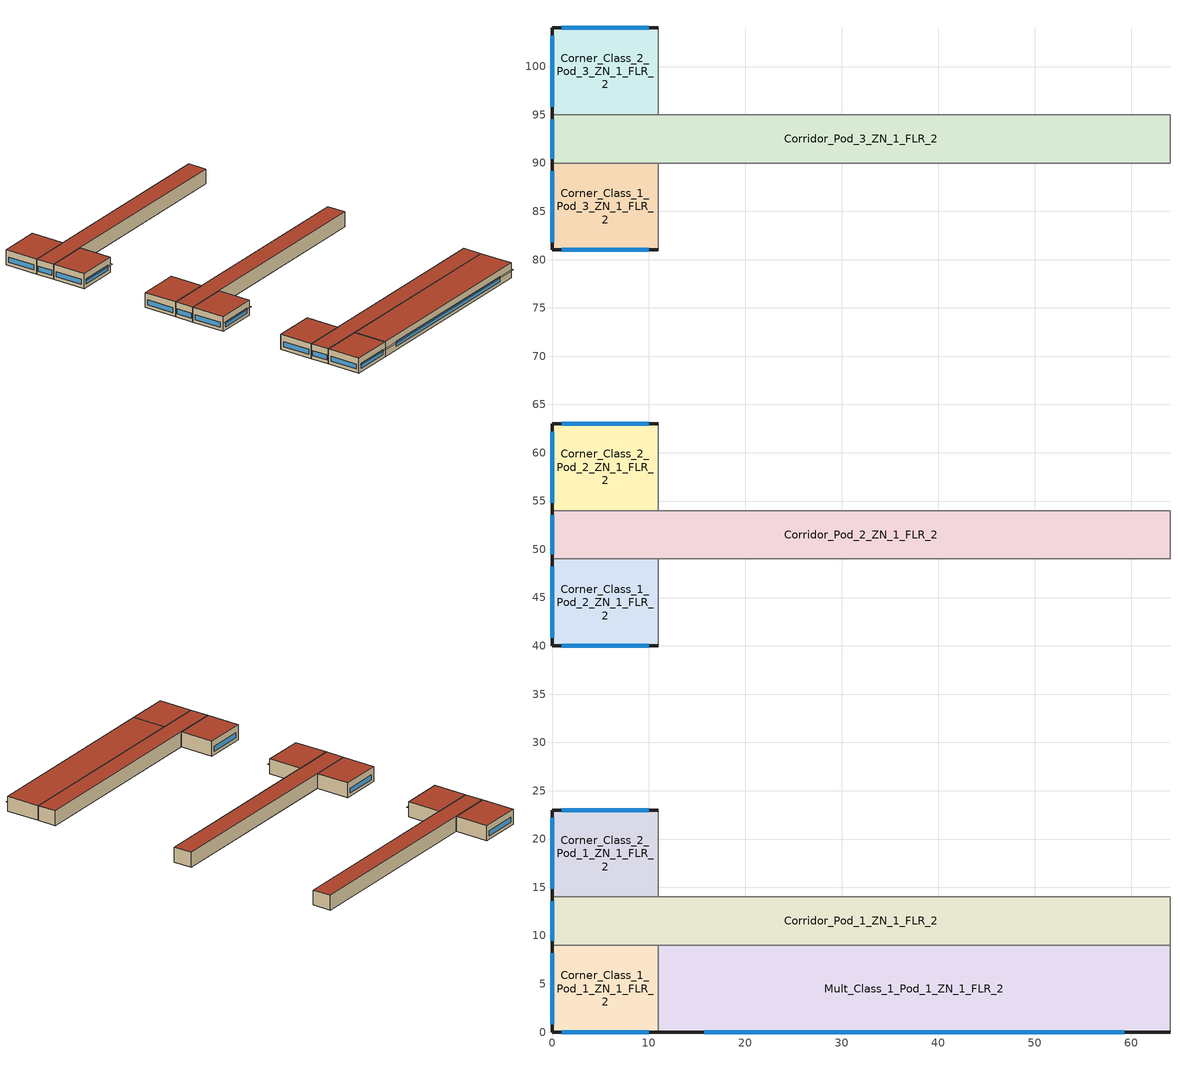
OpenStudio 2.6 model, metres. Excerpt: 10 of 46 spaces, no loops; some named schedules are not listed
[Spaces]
Corner_Class_2_Pod_3_ZN_1_FLR_2
 floor to Corner_Class_2_Pod_3_ZN_1_FLR_1: 11,104 11,95 0,95 0,104 z4
 wall outside (BTAP-Ext-Wall-Mass:U-0.315-:{ "cond"=>0.29} adj ext wall insulation): 11,104 0,104 0,95 z4:8
 wall to Corridor_Pod_3_ZN_1_FLR_2: 0,95 11,95 z4:8
 wall to Mult_Class_2_Pod_3_ZN_1_FLR_2: 11,95 11,104 z4:8
 window: 10,104 1,104 / 0,103.18 0,95.82 z4.91:6.23
 roof outside (BTAP-Ext-Roof-Metal:U-0.193-:{ "cond"=>0.164} adj roof insulation): 11,95 11,104 0,104 0,95 z8
Corridor_Pod_1_ZN_1_FLR_2
 floor to Corridor_Pod_1_ZN_1_FLR_1: 64,14 64,9 0,9 0,14 z4
 wall outside (BTAP-Ext-Wall-Mass:U-0.315-:{ "cond"=>0.29} adj ext wall insulation): 0,14 0,9 z4:8
 wall to Corner_Class_1_Pod_1_ZN_1_FLR_2: 0,9 11,9 z4:8
 wall to Mult_Class_1_Pod_1_ZN_1_FLR_2: 11,9 64,9 z4:8
 wall to Corner_Class_2_Pod_1_ZN_1_FLR_2: 11,14 0,14 z4:8
 wall to Lobby_ZN_1_FLR_2: 64,9 64,14 z4:8
 wall to Mult_Class_2_Pod_1_ZN_1_FLR_2: 64,14 11,14 z4:8
 window: 0,13.53 0,9.47 z4.91:6.23
 roof outside (BTAP-Ext-Roof-Metal:U-0.193-:{ "cond"=>0.164} adj roof insulation): 64,9 64,14 0,14 0,9 z8
Corner_Class_1_Pod_3_ZN_1_FLR_2
 floor to Corner_Class_1_Pod_3_ZN_1_FLR_1: 11,90 11,81 0,81 0,90 z4
 wall outside (BTAP-Ext-Wall-Mass:U-0.315-:{ "cond"=>0.29} adj ext wall insulation): 0,90 0,81 11,81 z4:8
 wall to Mult_Class_1_Pod_3_ZN_1_FLR_2: 11,81 11,90 z4:8
 wall to Corridor_Pod_3_ZN_1_FLR_2: 11,90 0,90 z4:8
 window: 1,81 10,81 / 0,89.18 0,81.82 z4.91:6.23
 roof outside (BTAP-Ext-Roof-Metal:U-0.193-:{ "cond"=>0.164} adj roof insulation): 11,81 11,90 0,90 0,81 z8
Corner_Class_2_Pod_1_ZN_1_FLR_2
 floor to Corner_Class_2_Pod_1_ZN_1_FLR_1: 11,23 11,14 0,14 0,23 z4
 wall outside (BTAP-Ext-Wall-Mass:U-0.315-:{ "cond"=>0.29} adj ext wall insulation): 11,23 0,23 0,14 z4:8
 wall to Mult_Class_2_Pod_1_ZN_1_FLR_2: 11,14 11,23 z4:8
 window: 10,23 1,23 / 0,22.18 0,14.82 z4.91:6.23
 roof outside (BTAP-Ext-Roof-Metal:U-0.193-:{ "cond"=>0.164} adj roof insulation): 11,14 11,23 0,23 0,14 z8
Corner_Class_1_Pod_1_ZN_1_FLR_2
 floor to Corner_Class_1_Pod_1_ZN_1_FLR_1: 11,9 11,0 0,0 0,9 z4
 wall outside (BTAP-Ext-Wall-Mass:U-0.315-:{ "cond"=>0.29} adj ext wall insulation): 0,9 0,0 11,0 z4:8
 wall to Mult_Class_1_Pod_1_ZN_1_FLR_2: 11,0 11,9 z4:8
 window: 1,0 10,0 / 0,8.18 0,0.82 z4.91:6.23
 roof outside (BTAP-Ext-Roof-Metal:U-0.193-:{ "cond"=>0.164} adj roof insulation): 11,0 11,9 0,9 0,0 z8
Corridor_Pod_3_ZN_1_FLR_2
 floor to Corridor_Pod_3_ZN_1_FLR_1: 64,95 64,90 0,90 0,95 z4
 wall outside (BTAP-Ext-Wall-Mass:U-0.315-:{ "cond"=>0.29} adj ext wall insulation): 0,95 0,90 z4:8
 wall to Mult_Class_2_Pod_3_ZN_1_FLR_2: 64,95 11,95 z4:8
 wall to Bathrooms_ZN_1_FLR_2: 64,90 64,95 z4:8
 wall to Mult_Class_1_Pod_3_ZN_1_FLR_2: 11,90 64,90 z4:8
 window: 0,94.53 0,90.47 z4.91:6.23
 roof outside (BTAP-Ext-Roof-Metal:U-0.193-:{ "cond"=>0.164} adj roof insulation): 64,90 64,95 0,95 0,90 z8
Corner_Class_1_Pod_2_ZN_1_FLR_2
 floor to Corner_Class_1_Pod_2_ZN_1_FLR_1: 11,49 11,40 0,40 0,49 z4
 wall outside (BTAP-Ext-Wall-Mass:U-0.315-:{ "cond"=>0.29} adj ext wall insulation): 0,49 0,40 11,40 z4:8
 wall to Corridor_Pod_2_ZN_1_FLR_2: 11,49 0,49 z4:8
 wall to Mult_Class_1_Pod_2_ZN_1_FLR_2: 11,40 11,49 z4:8
 window: 1,40 10,40 / 0,48.18 0,40.82 z4.91:6.23
 roof outside (BTAP-Ext-Roof-Metal:U-0.193-:{ "cond"=>0.164} adj roof insulation): 11,40 11,49 0,49 0,40 z8
Corridor_Pod_2_ZN_1_FLR_2
 floor to Corridor_Pod_2_ZN_1_FLR_1: 64,54 64,49 0,49 0,54 z4
 wall outside (BTAP-Ext-Wall-Mass:U-0.315-:{ "cond"=>0.29} adj ext wall insulation): 0,54 0,49 z4:8
 wall to Mult_Class_1_Pod_2_ZN_1_FLR_2: 11,49 64,49 z4:8
 wall to Main_Corridor_ZN_1_FLR_2: 64,49 64,54 z4:8
 wall to Mult_Class_2_Pod_2_ZN_1_FLR_2: 64,54 11,54 z4:8
 wall to Corner_Class_2_Pod_2_ZN_1_FLR_2: 11,54 0,54 z4:8
 window: 0,53.53 0,49.47 z4.91:6.23
 roof outside (BTAP-Ext-Roof-Metal:U-0.193-:{ "cond"=>0.164} adj roof insulation): 64,49 64,54 0,54 0,49 z8
Mult_Class_1_Pod_1_ZN_1_FLR_2
 floor to Mult_Class_1_Pod_1_ZN_1_FLR_1: 64,9 64,0 11,0 11,9 z4
 wall outside (BTAP-Ext-Wall-Mass:U-0.315-:{ "cond"=>0.29} adj ext wall insulation): 11,0 64,0 z4:8
 wall to Lobby_ZN_1_FLR_2: 64,0 64,9 z4:8
 window: 15.75,0 59.25,0 z4.9:6.22
 roof outside (BTAP-Ext-Roof-Metal:U-0.193-:{ "cond"=>0.164} adj roof insulation): 64,0 64,9 11,9 11,0 z8
Corner_Class_2_Pod_2_ZN_1_FLR_2
 floor to Corner_Class_2_Pod_2_ZN_1_FLR_1: 11,63 11,54 0,54 0,63 z4
 wall outside (BTAP-Ext-Wall-Mass:U-0.315-:{ "cond"=>0.29} adj ext wall insulation): 11,63 0,63 0,54 z4:8
 wall to Mult_Class_2_Pod_2_ZN_1_FLR_2: 11,54 11,63 z4:8
 window: 10,63 1,63 / 0,62.18 0,54.82 z4.91:6.23
 roof outside (BTAP-Ext-Roof-Metal:U-0.193-:{ "cond"=>0.164} adj roof insulation): 11,54 11,63 0,63 0,54 z8
shading: 10.97,0 0.03,0 0.03,-0.56 10.97,-0.56 z6.37; 10.97,81 0.03,81 0.03,80.44 10.97,80.44 z6.37; 63.97,0 11.03,0 11.03,-0.56 63.97,-0.56 z6.36; 10.97,40 0.03,40 0.03,39.44 10.97,39.44 z6.37
[Site]
Victoria Intl AP: Latitude {deg}=48.647; Longitude {deg}=-123.426; Time Zone {hr}=-8; Elevation {m}=19.5; Terrain=City
[Building]
SecondarySchool-CAN_BC_Victoria.Intl.AP.717990_CWEC2016.epw created: 2019-07-24 20:31:23 +0000: North Axis {deg}=0; Default Construction Set=BTAP-Mass at hdd = 2850.0 adj ext wall insulation adj roof insulation; Standards Number of Stories=2; Standards Number of Above Ground Stories=2; Standards Building Type=NECB2017_SecondarySchool
[ClimateZones]
Climate Zone Institution Name 1=ASHRAE; Climate Zone Document Name 1=ANSI/ASHRAE Standard 169; Climate Zone Document Year 1=2006; Climate Zone Institution Name 2=CEC; Climate Zone Document Name 2=California Climate Zone Descriptions; Climate Zone Document Year 2=1995
[Site:WaterMainsTemperature]
Calculation Method=Correlation; Annual Average Outdoor Air Temperature {C}=10.0917; Maximum Difference In Monthly Average Outdoor Air Temperatures {deltaC}=12.6
[Site:GroundTemperature:BuildingSurface]
19.527, 19.502, 19.536, 19.598, 20.002, 21.64, 22.225, 22.375, 21.449, 20.121, 19.802, 19.633
[SizingPeriod:DesignDay] Barometric Pressure {Pa}=101091; Sky Clearness=0; Rain Indicator=0; Snow Indicator=0; Day of Month=21; Daylight Saving Time Indicator=0; Humidity Indicating Type=Wetbulb; Dry-Bulb Temperature Range Modifier Type=DefaultMultipliers
Name | Maximum Dry-Bulb Temperature {C} | Daily Dry-Bulb Temperature Range {deltaC} | Humidity Indicating Conditions at Maximum Dry-Bulb | Wind Speed {m/s} | Wind Direction {deg} | Month | Day Type | Solar Model Indicator | ASHRAE Taub | ASHRAE Taud
Victoria Intl AP Ann Htg 99.6% Condns DB | -4 | 0 | -4 | 3.8 | 250 | 12 | WinterDesignDay | ASHRAEClearSky
Victoria Intl AP Ann Clg .4% Condns DB=>MWB | 26.7 | 10.1 | 17.7 | 2.8 | 120 | 7 | SummerDesignDay | ASHRAETau | 0.349 | 2.532
[Material:NoMass] Roughness=Smooth; Thermal Absorptance=0.9; Solar Absorptance=0.7
Name | Thermal Resistance {m2-K/W} | Visible Absorptance
Typical Carpet Pad | 0.21648 | 0.8
Typical Insulation 1 | 4.14482 | 0.7
Typical Insulation 2 | 2.90366 | 0.7
Typical Insulation 3 | 5.18133 | 0.7
Typical Carpet Pad 2 | 1.25503 | 0.8
Typical Carpet Pad 3 | 1.69459 | 0.8
Typical Insulation 4 | 0.476173 | 0.7
Typical Insulation 5 | 0.47619 | 0.7
Typical Insulation 6 R-18.04_R-value 30.0 (ft^2*h*R/Btu) | 5.28331 | 0.7
Typical Insulation 6 R-34.62_R-value 35.0 (ft^2*h*R/Btu) | 6.16386 | 0.7
[Material]
Name | Roughness | Thickness {m} | Conductivity {W/m-K} | Density {kg/m3} | Specific Heat {J/kg-K} | Thermal Absorptance | Solar Absorptance | Visible Absorptance
100mm Normalweight concrete floor | MediumSmooth | 0.1016 | 2.31 | 2322 | 832
G01 13mm gypsum board | Smooth | 0.0127 | 0.16 | 800 | 1090 | 0.9 | 0.7 | 0.5
G05 25mm wood | MediumSmooth | 0.0254 | 0.15 | 608 | 1630 | 0.9 | 0.5 | 0.5
4 in. Normalweight Concrete Floor | MediumRough | 0.1016 | 2.31 | 2322 | 832 | 0.9 | 0.7 | 0.7
1IN Stucco; 1IN Stucco 1 | Smooth | 0.0253 | 0.6918 | 1858 | 837 | 0.9 | 0.7 | 0.92
8IN CONCRETE HW RefBldg; 8IN CONCRETE HW RefBldg 1 | Rough | 0.2032 | 1.311 | 2240 | 836.8 | 0.9 | 0.7 | 0.7
1/2IN Gypsum; 1/2IN Gypsum 1 | Smooth | 0.0127 | 0.16 | 784.9 | 830 | 0.9 | 0.4 | 0.4
Metal Roof Surface; F08 Metal surface; Metal Roof Surface 1 | Smooth | 0.0008 | 45.28 | 7824 | 500 | 0.9 | 0.7 | 0.7
6 in. Normalweight Concrete Floor | MediumRough | 0.1524 | 2.31 | 2322 | 832 | 0.9 | 0.7 | 0.7
[Construction]
BTAP-Int-Floor: 100mm Normalweight concrete floor, Typical Carpet Pad
BTAP-Int-Wall: G01 13mm gypsum board, G01 13mm gypsum board
BTAP-Int-Ceiling: Typical Carpet Pad, 100mm Normalweight concrete floor
BTAP-Ext-DaylightDiffuser: SimpleGlazing
BTAP-Int-Door: G05 25mm wood
BTAP-Ext-Floor-Mass:U-0.227: Typical Insulation 1, 4 in. Normalweight Concrete Floor, Typical Carpet Pad
BTAP-Ext-Wall-Mass:U-0.315: 1IN Stucco, 8IN CONCRETE HW RefBldg, Typical Insulation 2, 1/2IN Gypsum
BTAP-Ext-Roof-Metal:U-0.193: Metal Roof Surface, Typical Insulation 3
BTAP-Grnd-Floor-Mass:U-0.757: 6 in. Normalweight Concrete Floor, Typical Carpet Pad 2
BTAP-Grnd-Roof-Mass:U-0.568: 6 in. Normalweight Concrete Floor, Typical Carpet Pad 3
BTAP-Ext-Door:U-2.1: F08 Metal surface, Typical Insulation 4
BTAP-Ext-OverHeadDoor:U-2.1: Typical Insulation 5
BTAP-Ext-DaylightDiffuser:U=0.210 SHGC=0.600: SimpleGlazing:U=0.210 SHGC=0.600
BTAP-Ext-Wall-Mass:U-0.315-:{ "cond"=>0.29} adj ext wall insulation: 1IN Stucco 1, 8IN CONCRETE HW RefBldg 1, Typical Insulation 6 R-18.04_R-value 30.0 (ft^2*h*R/Btu), 1/2IN Gypsum 1
BTAP-Ext-Roof-Metal:U-0.193-:{ "cond"=>0.164} adj roof insulation: Metal Roof Surface 1, Typical Insulation 6 R-34.62_R-value 35.0 (ft^2*h*R/Btu)
[DefaultConstructionSet] Default Interior Surface Constructions=Default Surface Constructions 2; Default Ground Contact Surface Constructions=BTAP-Mass at hdd = 2850.0 1; Default Exterior SubSurface Constructions=BTAP-Mass at hdd = 2850.0; Default Interior SubSurface Constructions=Default Sub Surface Constructions 2; Interior Partition Construction=BTAP-Int-Door
Name | Default Exterior Surface Constructions
BTAP-Mass at hdd = 2850.0 | BTAP-Mass at hdd = 2850.0
BTAP-Mass at hdd = 2850.0 adj ext wall insulation adj roof insulation | BTAP-Mass at hdd = 2850.0 adj ext wall insulation adj roof insulation
[DefaultSurfaceConstructions]
Name | Floor Construction | Wall Construction | Roof Ceiling Construction
Default Surface Constructions 2 | BTAP-Int-Floor | BTAP-Int-Wall | BTAP-Int-Ceiling
BTAP-Mass at hdd = 2850.0; BTAP-Mass at hdd = 2850.0 adj ext wall insulation adj roof insulation | BTAP-Ext-Floor-Mass:U-0.227 | BTAP-Ext-Wall-Mass:U-0.315 | BTAP-Ext-Roof-Metal:U-0.193
BTAP-Mass at hdd = 2850.0 1 | BTAP-Grnd-Floor-Mass:U-0.757 | BTAP-Grnd-Roof-Mass:U-0.568 | BTAP-Grnd-Roof-Mass:U-0.568
[DefaultSubSurfaceConstructions]
Name | Fixed Window Construction | Operable Window Construction | Door Construction | Glass Door Construction | Overhead Door Construction | Skylight Construction | Tubular Daylight Dome Construction | Tubular Daylight Diffuser Construction
Default Sub Surface Constructions 2 | BTAP-Ext-DaylightDiffuser | BTAP-Ext-DaylightDiffuser | BTAP-Int-Door
BTAP-Mass at hdd = 2850.0 | BTAP-Ext-DaylightDiffuser:U=0.210 SHGC=0.600 | BTAP-Ext-DaylightDiffuser:U=0.210 SHGC=0.600 | BTAP-Ext-Door:U-2.1 | BTAP-Ext-DaylightDiffuser:U=0.210 SHGC=0.600 | BTAP-Ext-OverHeadDoor:U-2.1 | BTAP-Ext-DaylightDiffuser:U=0.210 SHGC=0.600 | BTAP-Ext-DaylightDiffuser:U=0.210 SHGC=0.600 | BTAP-Ext-DaylightDiffuser:U=0.210 SHGC=0.600
[WindowMaterial:SimpleGlazingSystem] Solar Heat Gain Coefficient=0.3; Visible Transmittance=0.21
Name | U-Factor {W/m2-K}
SimpleGlazing | 2.2
SimpleGlazing:U=0.210 SHGC=0.600 | 2.1
[Space] Building Story=Building Story 2; Part of Total Floor Area=Yes
Name | Space Type | Thermal Zone
Corner_Class_2_Pod_3_ZN_1_FLR_2; Corner_Class_2_Pod_1_ZN_1_FLR_2; Corner_Class_2_Pod_2_ZN_1_FLR_2 | Space Function Classroom/Lecture hall/Training room other | ALL_ST=Classroom/Lecture hall/Training room other_FL=Building Story 2_SCH=D
Corridor_Pod_1_ZN_1_FLR_2; Corridor_Pod_2_ZN_1_FLR_2; Corridor_Pod_3_ZN_1_FLR_2 | Space Function Corridor/Transition area other-sch-D | WILD_ST=Corridor/Transition area other-sch-D_FL=Building Story 2_SCH=D 1
Corner_Class_1_Pod_3_ZN_1_FLR_2; Corner_Class_1_Pod_1_ZN_1_FLR_2; Corner_Class_1_Pod_2_ZN_1_FLR_2 | Space Function Classroom/Lecture hall/Training room other | ALL_ST=Classroom/Lecture hall/Training room other_FL=Building Story 2_SCH=D 3
Mult_Class_1_Pod_1_ZN_1_FLR_2 | Space Function Classroom/Lecture hall/Training room other | ALL_ST=Classroom/Lecture hall/Training room other_FL=Building Story 2_SCH=D 1
[BuildingStory]
Building Story 2: Nominal Z Coordinate {m}=4
[SpaceType] Standards Building Type=Space Function
Name | Default Schedule Set | Design Specification Outdoor Air Object | Standards Space Type
Space Function Classroom/Lecture hall/Training room other | Space Function Classroom/Lecture hall/Training room other Schedule Set | Space Function Classroom/Lecture hall/Training room other Ventilation | Classroom/Lecture hall/Training room other
Space Function Corridor/Transition area other-sch-D | Space Function Corridor/Transition area other-sch-D Schedule Set | Space Function Corridor/Transition area other-sch-D Ventilation | Corridor/Transition area other-sch-D
[People:Definition] Number of People Calculation Method=People/Area; Fraction Radiant=0.3
Name | People per Space Floor Area {person/m2}
Space Function Classroom/Lecture hall/Training room other People Definition | 0.133382
Space Function Corridor/Transition area other-sch-D People Definition | 0.0100036
[People] Work Efficiency Schedule=Work Efficiency Schedule; Clothing Insulation Schedule=Clothing Schedule; Air Velocity Schedule=Air Velocity Schedule; Multiplier=1
Name | People Definition | Space or SpaceType
Space Function Classroom/Lecture hall/Training room other People | Space Function Classroom/Lecture hall/Training room other People Definition | Space Function Classroom/Lecture hall/Training room other
Space Function Corridor/Transition area other-sch-D People | Space Function Corridor/Transition area other-sch-D People Definition | Space Function Corridor/Transition area other-sch-D
[Lights:Definition] Design Level Calculation Method=Watts/Area; Fraction Radiant=0.5; Fraction Visible=0.2
Name | Watts per Space Floor Area {W/m2}
Space Function Classroom/Lecture hall/Training room other Lights Definition-new | 7.6
Space Function Corridor/Transition area other-sch-D Lights Definition-new | 4.4
[Lights] Fraction Replaceable=1
Name | Lights Definition | Space or SpaceType
Space Function Classroom/Lecture hall/Training room other Lights | Space Function Classroom/Lecture hall/Training room other Lights Definition-new | Space Function Classroom/Lecture hall/Training room other
Space Function Corridor/Transition area other-sch-D Lights | Space Function Corridor/Transition area other-sch-D Lights Definition-new | Space Function Corridor/Transition area other-sch-D
[ElectricEquipment:Definition]
Space Function Classroom/Lecture hall/Training room other Elec Equip Definition - 30.0 percent reduction: Design Level Calculation Method=Watts/Area; Watts per Space Floor Area {W/m2}=3.50127; Fraction Radiant=0.5
[ElectricEquipment]
Space Function Classroom/Lecture hall/Training room other Elec Equip 30.0 percent reduction: Electric Equipment Definition=Space Function Classroom/Lecture hall/Training room other Elec Equip Definition - 30.0 percent reduction; Space or SpaceType=Space Function Classroom/Lecture hall/Training room other
[DesignSpecification:OutdoorAir] Outdoor Air Method=Sum; Outdoor Air Flow per Person {m3/s-person}=0; Outdoor Air Flow Rate {m3/s}=0; Outdoor Air Flow Air Changes per Hour {1/hr}=0
Name | Outdoor Air Flow per Floor Area {m3/s-m2}
Space Function Classroom/Lecture hall/Training room other Ventilation | 0.00278384
Space Function Corridor/Transition area other-sch-D Ventilation | 0.0003048
[DefaultScheduleSet] Number of People Schedule=NECB-D-Occupancy; People Activity Level Schedule=NECB-Activity; Electric Equipment Schedule=NECB-D-Electric-Equipment; Infiltration Schedule=Always On
Name | Lighting Schedule
Space Function Classroom/Lecture hall/Training room other Schedule Set | NECB-D-Occupancy-NECB-D-Lighting-0.5-0.0-0.67-Light Ruleset
Space Function Corridor/Transition area other-sch-D Schedule Set | NECB-D-Lighting
[ThermostatSetpoint:DualSetpoint] Heating Setpoint Temperature Schedule=NECB-D-Thermostat Setpoint-Heating; Cooling Setpoint Temperature Schedule=NECB-D-Thermostat Setpoint-Cooling
Space Function Classroom/Lecture hall/Training room other Thermostat 50; Space Function Classroom/Lecture hall/Training room other Thermostat 51; Space Function Classroom/Lecture hall/Training room other Thermostat 55; Space Function Corridor/Transition area other-sch-D Thermostat 20
[SpaceInfiltration:DesignFlowRate] Schedule=Always On Discrete; Design Flow Rate Calculation Method=Flow/ExteriorArea; Flow per Exterior Surface Area {m3/s-m2}=0.0001289; Constant Term Coefficient=0; Temperature Term Coefficient=0; Velocity Term Coefficient=0.224; Velocity Squared Term Coefficient=0
Name | Space or SpaceType
Corner_Class_1_Pod_1_ZN_1_FLR_2 Infiltration | Corner_Class_1_Pod_1_ZN_1_FLR_2
Corner_Class_1_Pod_2_ZN_1_FLR_2 Infiltration | Corner_Class_1_Pod_2_ZN_1_FLR_2
Corner_Class_1_Pod_3_ZN_1_FLR_2 Infiltration | Corner_Class_1_Pod_3_ZN_1_FLR_2
Corner_Class_2_Pod_1_ZN_1_FLR_2 Infiltration | Corner_Class_2_Pod_1_ZN_1_FLR_2
Corner_Class_2_Pod_2_ZN_1_FLR_2 Infiltration | Corner_Class_2_Pod_2_ZN_1_FLR_2
Corner_Class_2_Pod_3_ZN_1_FLR_2 Infiltration | Corner_Class_2_Pod_3_ZN_1_FLR_2
Corridor_Pod_1_ZN_1_FLR_2 Infiltration | Corridor_Pod_1_ZN_1_FLR_2
Corridor_Pod_2_ZN_1_FLR_2 Infiltration | Corridor_Pod_2_ZN_1_FLR_2
Corridor_Pod_3_ZN_1_FLR_2 Infiltration | Corridor_Pod_3_ZN_1_FLR_2
Mult_Class_1_Pod_1_ZN_1_FLR_2 Infiltration | Mult_Class_1_Pod_1_ZN_1_FLR_2
[ThermalZone] Use Ideal Air Loads=No
Name | Thermostat
ALL_ST=Classroom/Lecture hall/Training room other_FL=Building Story 2_SCH=D | Space Function Classroom/Lecture hall/Training room other Thermostat 50
ALL_ST=Classroom/Lecture hall/Training room other_FL=Building Story 2_SCH=D 1 | Space Function Classroom/Lecture hall/Training room other Thermostat 51
ALL_ST=Classroom/Lecture hall/Training room other_FL=Building Story 2_SCH=D 3 | Space Function Classroom/Lecture hall/Training room other Thermostat 55
WILD_ST=Corridor/Transition area other-sch-D_FL=Building Story 2_SCH=D 1 | Space Function Corridor/Transition area other-sch-D Thermostat 20
[SetpointManager:OutdoorAirPretreat] Minimum Setpoint Temperature {C}=-99; Maximum Setpoint Temperature {C}=99; Minimum Setpoint Humidity Ratio {kgWater/kgDryAir}=1e-05; Maximum Setpoint Humidity Ratio {kgWater/kgDryAir}=1
Setpoint Manager Outdoor Air Pretreat 8; Setpoint Manager Outdoor Air Pretreat 9
[AvailabilityManager:NightCycle] Control Type=CycleOnAny; Thermostat Tolerance {deltaC}=1; Cycling Run Time {s}=3600
Availability Manager Night Cycle 1; Availability Manager Night Cycle 2; Availability Manager Night Cycle 3; Availability Manager Night Cycle 4; Availability Manager Night Cycle 5; Availability Manager Night Cycle 6; Availability Manager Night Cycle 7; Availability Manager Night Cycle 8; Availability Manager Night Cycle 9; Availability Manager Night Cycle 10; Availability Manager Night Cycle 11; Availability Manager Night Cycle 12; Availability Manager Night Cycle 13; Availability Manager Night Cycle 14; Availability Manager Night Cycle 15; Availability Manager Night Cycle 16; Availability Manager Night Cycle 17; Availability Manager Night Cycle 18; Availability Manager Night Cycle 19; Availability Manager Night Cycle 20
[Schedule:Ruleset]
Clothing Schedule: Default Day Schedule=Clothing Schedule Default Winter Clothes
Air Velocity Schedule: Default Day Schedule=Air Velocity Schedule Default
Work Efficiency Schedule: Default Day Schedule=Work Efficiency Schedule Default
NECB-Activity: Default Day Schedule=NECB-Activity Default; Summer Design Day Schedule=NECB-Activity Summer Design Day; Winter Design Day Schedule=NECB-Activity Winter Design Day
Always On: Default Day Schedule=Always On Default
NECB-D-Occupancy: Default Day Schedule=NECB-D-Occupancy Default
NECB-D-Occupancy-NECB-D-Lighting-0.5-0.0-0.67-Light Ruleset: Default Day Schedule=NECB-D-Occupancy-NECB-D-Lighting-0.5-0.0-0.67-Light Default
NECB-D-Electric-Equipment: Default Day Schedule=NECB-D-Electric-Equipment Default
NECB-D-Thermostat Setpoint-Heating: Default Day Schedule=NECB-D-Thermostat Setpoint-Heating Default
NECB-D-Thermostat Setpoint-Cooling: Default Day Schedule=NECB-D-Thermostat Setpoint-Cooling Default
NECB-D-Lighting: Default Day Schedule=NECB-D-Lighting Default
[Schedule:Day]
NECB-D-Thermostat Setpoint-Heating Default: 7, 0, 18, 8, 0, 20, 23, 0, 22, 24, 0, 18
[Schedule:Constant]
Always On Discrete: Value=1
